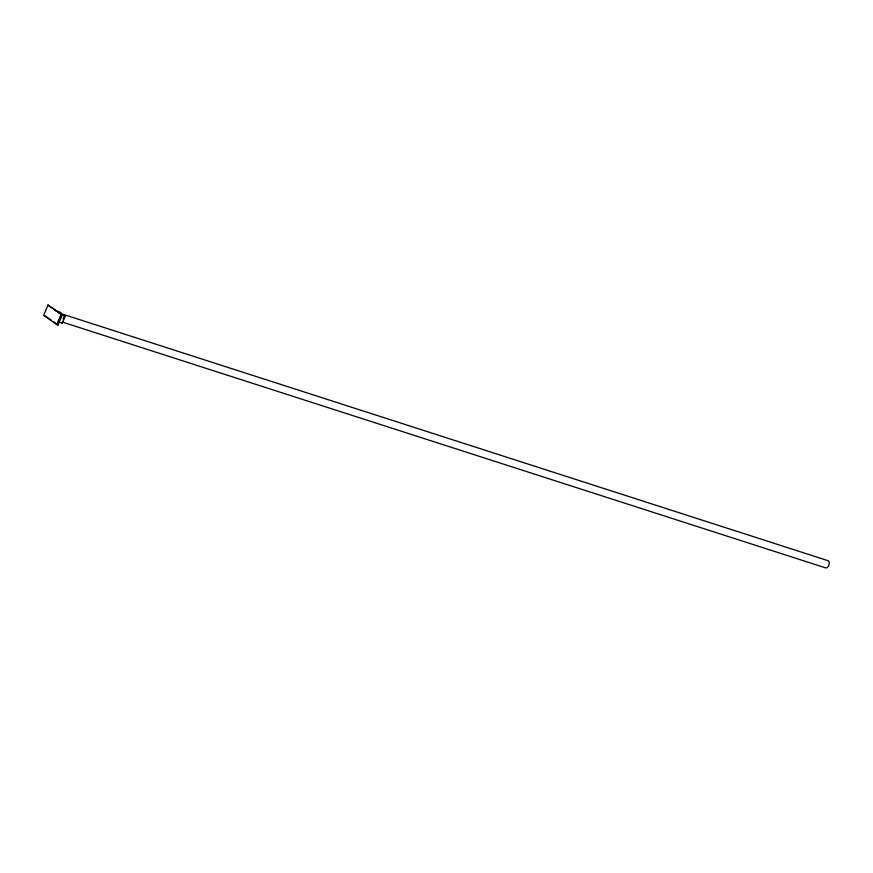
<?xml version="1.0" encoding="UTF-8"?>
<svg xmlns="http://www.w3.org/2000/svg" width="873" height="873" viewBox="0 0 873 873"><rect width="100%" height="100%" fill="white"/><g stroke="black" fill="none" stroke-linecap="round" stroke-linejoin="round"><path stroke-width="1.31" d="M47.982 305.146L43.65 315.295L56.734 324.56L58 324.974L62.343 314.815L47.982 305.146L62.343 314.815M56.734 324.56L61.066 314.4M63.107 319.016L64.657 315.382L60.826 314.149M58.458 321.919L62.289 323.152L65.377 315.895L64.657 315.382M55.185 310.657L61.023 312.818L57.192 311.585M58.087 312.709L828.542 560.848L829.35 562.758L828.804 565.595L827.233 567.712L825.552 567.854L62.878 322.224M60.27 314.258L65.377 315.895M61.557 322.639L62.289 323.152M44.927 315.71L51.463 320.336M53.646 321.886L58 324.974"/></g></svg>
